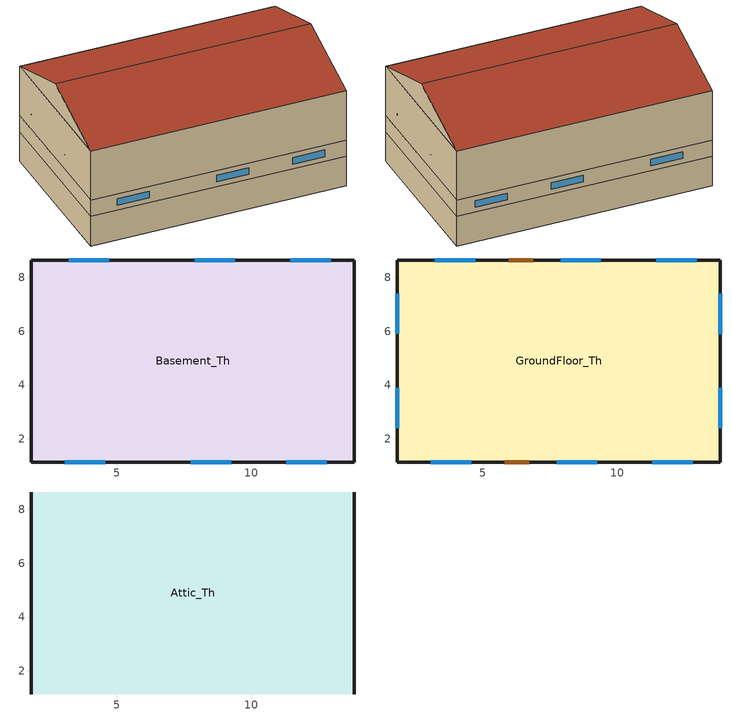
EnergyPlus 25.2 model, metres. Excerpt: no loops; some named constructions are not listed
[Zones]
Basement_Th
 floor foundation (SFD_BasementFloor): 13.83,8.64 13.83,1.14 1.83,1.14 1.83,8.64 z-1.5
 wall outside (Surface 13 c tbd): 1.83,8.64 1.83,1.14 z0:0.8
 wall outside (Surface 14 c tbd): 13.83,8.64 1.83,8.64 z0:0.8
 wall outside (Surface 15 c tbd): 13.83,1.14 13.83,8.64 z0:0.8
 wall outside (Surface 17 c tbd): 1.83,1.14 13.83,1.14 z0:0.8
 wall foundation (SFD_new-construction_BasementWall 1): 1.83,1.14 13.83,1.14 13.83,8.64 1.83,8.64 1.83,1.14 z-1.5:0
 window (SFD_Window_new-construction): 9.4,8.64 7.9,8.64 / 7.75,1.14 9.25,1.14 z0.23:0.56; 12.95,8.64 11.45,8.64 / 4.72,8.64 3.22,8.64 / 3.08,1.14 4.58,1.14 z0.23:0.57; 11.3,1.14 12.8,1.14 z0.24:0.57
GroundFloor_Th
 floor ground (SFD_IntFloor): 13.83,8.64 13.83,1.14 1.83,1.14 1.83,8.64 z0.8
 wall ground (Surface 10 c tbd): 1.83,1.14 13.83,1.14 z0.8:3.3
 wall ground (Surface 11 c tbd): 13.83,1.14 13.83,8.64 z0.8:3.3
 wall ground (Surface 12 c tbd): 1.83,8.64 1.83,1.14 z0.8:3.3
 wall ground (Surface 8 c tbd): 13.83,8.64 1.83,8.64 z0.8:3.3
 window inside (SFD_Window_new-construction): 3.08,1.14 4.58,1.14 / 7.75,1.14 9.25,1.14 / 11.3,1.14 12.8,1.14 / 13.83,2.39 13.83,3.89 / 13.83,5.89 13.83,7.39 / 1.83,7.4 1.83,5.9 / 1.83,3.9 1.83,2.4 / 4.73,8.64 3.23,8.64 / 9.4,8.64 7.9,8.64 / 12.95,8.64 11.45,8.64 z1.55:2.55
 door inside (SFD_Door_new-construction): 5.83,1.14 6.73,1.14 / 6.87,8.64 5.97,8.64 z0.8:2.8
 ceiling ground (Surface 9 c tbd): 13.83,1.14 13.83,8.64 1.83,8.64 1.83,1.14 z3.3
Attic_Th
 floor to GroundFloor_Th (Surface 9 c tbd Reversed): 13.83,8.64 13.83,1.14 1.83,1.14 1.83,8.64 z3.3
 wall outside (SFD_new-construction_ExtWall): 1.83,4.89,4.55 1.83,8.64,3.3 1.83,1.14,3.3; 13.83,4.89,4.55 13.83,1.14,3.3 13.83,8.64,3.3
 roof outside (SFD_Roof): 1.83,4.89,4.55 1.83,1.14,3.3 13.83,1.14,3.3 13.83,4.89,4.55; 1.83,4.89,4.55 13.83,4.89,4.55 13.83,8.64,3.3 1.83,8.64,3.3
[Material] Roughness=Smooth; Thermal Absorptance=0.9
Name | Thickness {m} | Conductivity {W/m-K} | Density {kg/m3} | Specific Heat {J/kg-K} | Solar Absorptance | Visible Absorptance
Gypsum Board 5 | 0.0127 | 0.16 | 800 | 1090 | 0.3 | 0.5
Plywood | 0.0159 | 0.12 | 544 | 1210 | 0.5 | 0.5
Wood Flooring | 0.019 | 0.17 | 700 | 1630 | 0.5 | 0.2
Wood frame roof 2x10 uninsulated | 0.235 | 1.1557 | 80.994 | 1621.88 | 0.7 | 0.7
[Construction]
SFD_IntCeiling: Gypsum Board 5, Wood frame roof 2x10 uninsulated, Plywood, Wood Flooring
[Schedule:Compact]
Exterior Lighting Schedule: Through: 01/01, For: AllDays, Until: 01:00, 0, Until: 07:00, 0.75, Until: 17:00, 0, Until: 24:00, 0.75, Through: 01/02, For: AllDays, Until: 07:00, 0.75, Until: 17:00, 0, Until: 24:00, 0.75, Through: 01/03, For: AllDays, Until: 07:00, 0.75, Until: 17:00, 0, Until: 24:00, 0.75, Through: 01/04, For: AllDays, Until: 07:00, 0.75, Until: 17:00, 0, Until: 24:00, 0.75, Through: 01/05, For: AllDays, Until: 07:00, 0.75, Until: 17:00, 0, Until: 24:00, 0.75, Through: 01/06, For: AllDays, Until: 07:00, 0.75, Until: 17:00, 0, Until: 24:00, 0.75, Through: 01/07, For: AllDays, Until: 07:00, 0.75, Until: 17:00, 0, Until: 24:00, 0.75, Through: 01/08, For: AllDays, Until: 07:00, 0.75, Until: 17:00, 0, Until: 24:00, 0.75, Through: 01/09, For: AllDays, Until: 07:00, 0.75, Until: 17:00, 0, Until: 24:00, 0.75, Through: 01/10, For: AllDays, Until: 07:00, 0.75, Until: 17:00, 0, Until: 24:00, 0.75, Through: 01/11, For: AllDays, Until: 07:00, 0.75, Until: 17:00, 0, Until: 24:00, 0.75, Through: 01/12, For: AllDays, Until: 07:00, 0.75, Until: 17:00, 0, Until: 24:00, 0.75, Through: 01/13, For: AllDays, Until: 07:00, 0.75, Until: 17:00, 0, Until: 24:00, 0.75, Through: 01/14, For: AllDays, Until: 07:00, 0.75, Until: 17:00, 0, Until: 24:00, 0.75, Through: 01/15, For: AllDays, Until: 07:00, 0.75, Until: 17:00, 0, Until: 24:00, 0.75, Through: 01/16, For: AllDays, Until: 07:00, 0.75, Until: 17:00, 0, Until: 24:00, 0.75, Through: 01/17, For: AllDays, Until: 07:00, 0.75, Until: 17:00, 0, Until: 24:00, 0.75, Through: 01/18, For: AllDays, Until: 07:00, 0.75, Until: 17:00, 0, Until: 24:00, 0.75, Through: 01/19, For: AllDays, Until: 07:00, 0.75, Until: 17:00, 0, Until: 24:00, 0.75, Through: 01/20, For: AllDays, Until: 07:00, 0.75, Until: 17:00, 0, Until: 24:00, 0.75, Through: 01/21, For: AllDays, Until: 07:00, 0.75, Until: 17:00, 0, Until: 24:00, 0.75, Through: 01/22, For: AllDays, Until: 07:00, 0.75, Until: 17:00, 0, Until: 24:00, 0.75, Through: 01/23, For: AllDays, Until: 07:00, 0.75, Until: 17:00, 0, Until: 24:00, 0.75, Through: 01/24, For: AllDays, Until: 07:00, 0.75, Until: 17:00, 0, Until: 24:00, 0.75, Through: 01/25, For: AllDays, Until: 07:00, 0.75, Until: 17:00, 0, Until: 24:00, 0.75, Through: 01/26, For: AllDays, Until: 07:00, 0.75, Until: 17:00, 0, Until: 24:00, 0.75, Through: 01/27, For: AllDays, Until: 07:00, 0.75, Until: 17:00, 0, Until: 24:00, 0.75, Through: 01/28, For: AllDays, Until: 07:00, 0.75, Until: 17:00, 0, Until: 24:00, 0.75, Through: 01/29, For: AllDays, Until: 07:00, 0.75, Until: 17:00, 0, Until: 24:00, 0.75, Through: 01/30, For: AllDays, Until: 07:00, 0.75, Until: 17:00, 0, Until: 24:00, 0.75, Through: 01/31, For: AllDays, Until: 07:00, 0.75, Until: 17:00, 0, Until: 24:00, 0.75, Through: 02/01, For: AllDays, Until: 07:00, 0.75, Until: 17:00, 0, Until: 24:00, 0.75, Through: 02/02, For: AllDays, Until: 07:00, 0.75, Until: 17:00, 0, Until: 24:00, 0.75, Through: 02/03, For: AllDays, Until: 07:00, 0.75, Until: 17:00, 0, Until: 24:00, 0.75, Through: 02/04, For: AllDays, Until: 07:00, 0.75, Until: 17:00, 0, Until: 24:00, 0.75, Through: 02/05, For: AllDays, Until: 07:00, 0.75, Until: 17:00, 0, Until: 24:00, 0.75, Through: 02/06, For: AllDays, Until: 07:00, 0.75, Until: 17:00, 0, Until: 24:00, 0.75, Through: 02/07, For: AllDays, Until: 07:00, 0.75, Until: 17:00, 0, Until: 24:00, 0.75, Through: 02/08, For: AllDays, Until: 07:00, 0.75, Until: 17:00, 0, Until: 24:00, 0.75, Through: 02/09, For: AllDays, Until: 07:00, 0.75, Until: 17:00, 0, Until: 24:00, 0.75, Through: 02/10, For: AllDays, Until: 07:00, 0.75, Until: 17:00, 0, Until: 24:00, 0.75, Through: 02/11, For: AllDays, Until: 07:00, 0.75, Until: 17:00, 0, Until: 24:00, 0.75, Through: 02/12, For: AllDays, Until: 07:00, 0.75, Until: 17:00, 0, Until: 24:00, 0.75, Through: 02/13, For: AllDays, Until: 07:00, 0.75, Until: 17:00, 0, Until: 24:00, 0.75, Through: 02/14, For: AllDays, Until: 07:00, 0.75, Until: 17:00, 0, Until: 24:00, 0.75, Through: 02/15, For: AllDays, Until: 07:00, 0.75, Until: 17:00, 0, Until: 24:00, 0.75, Through: 02/16, For: AllDays, Until: 07:00, 0.75, Until: 17:00, 0, Until: 24:00, 0.75, Through: 02/17, For: AllDays, Until: 07:00, 0.75, Until: 17:00, 0, Until: 24:00, 0.75, Through: 02/18, For: AllDays, Until: 07:00, 0.75, Until: 17:00, 0, Until: 24:00, 0.75, Through: 02/19, For: AllDays, Until: 07:00, 0.75, Until: 17:00, 0, Until: 24:00, 0.75, Through: 02/20, For: AllDays, Until: 07:00, 0.75, Until: 17:00, 0, Until: 24:00, 0.75, Through: 02/21, For: AllDays, Until: 07:00, 0.75, Until: 17:00, 0, Until: 24:00, 0.75, Through: 02/22, For: AllDays, Until: 07:00, 0.75, Until: 17:00, 0, Until: 24:00, 0.75, Through: 02/23, For: AllDays, Until: 07:00, 0.75, Until: 17:00, 0, Until: 24:00, 0.75, Through: 02/24, For: AllDays, Until: 07:00, 0.75, Until: 17:00, 0, Until: 24:00, 0.75, Through: 02/25, For: AllDays, Until: 07:00, 0.75, Until: 17:00, 0, Until: 24:00, 0.75, Through: 02/26, For: AllDays, Until: 07:00, 0.75, Until: 17:00, 0, Until: 24:00, 0.75, Through: 02/27, For: AllDays, Until: 07:00, 0.75, Until: 17:00, 0, Until: 24:00, 0.75, Through: 02/28, For: AllDays, Until: 07:00, 0.75, Until: 17:00, 0, Until: 24:00, 0.75, Through: 03/01, For: AllDays, Until: 06:00, 0.75, Until: 18:00, 0, Until: 24:00, 0.75, Through: 03/02, For: AllDays, Until: 06:00, 0.75, Until: 18:00, 0, Until: 24:00, 0.75, Through: 03/03, For: AllDays, Until: 06:00, 0.75, Until: 18:00, 0, Until: 24:00, 0.75, Through: 03/04, For: AllDays, Until: 06:00, 0.75, Until: 18:00, 0, Until: 24:00, 0.75, Through: 03/05, For: AllDays, Until: 06:00, 0.75, Until: 18:00, 0, Until: 24:00, 0.75, Through: 03/06, For: AllDays, Until: 06:00, 0.75, Until: 18:00, 0, Until: 24:00, 0.75, Through: 03/07, For: AllDays, Until: 06:00, 0.75, Until: 18:00, 0, Until: 24:00, 0.75, Through: 03/08, For: AllDays, Until: 06:00, 0.75, Until: 18:00, 0, Until: 24:00, 0.75, Through: 03/09, For: AllDays, Until: 06:00, 0.75, Until: 18:00, 0, Until: 24:00, 0.75, Through: 03/10, For: AllDays, Until: 06:00, 0.75, Until: 18:00, 0, Until: 24:00, 0.75, Through: 03/11, For: AllDays, Until: 06:00, 0.75, Until: 18:00, 0, Until: 24:00, 0.75, Through: 03/12, For: AllDays, Until: 06:00, 0.75, Until: 18:00, 0, Until: 24:00, 0.75, Through: 03/13, For: AllDays, Until: 06:00, 0.75, Until: 18:00, 0, Until: 24:00, 0.75, Through: 03/14, For: AllDays, Until: 06:00, 0.75, Until: 18:00, 0, Until: 24:00, 0.75, Through: 03/15, For: AllDays, Until: 06:00, 0.75, Until: 18:00, 0, Until: 24:00, 0.75, Through: 03/16, For: AllDays, Until: 06:00, 0.75, Until: 18:00, 0, Until: 24:00, 0.75, Through: 03/17, For: AllDays, Until: 06:00, 0.75, Until: 18:00, 0, Until: 24:00, 0.75, Through: 03/18, For: AllDays, Until: 06:00, 0.75, Until: 18:00, 0, Until: 24:00, 0.75, Through: 03/19, For: AllDays, Until: 06:00, 0.75, Until: 18:00, 0, Until: 24:00, 0.75, Through: 03/20, For: AllDays, Until: 06:00, 0.75, Until: 18:00, 0, Until: 24:00, 0.75, Through: 03/21, For: AllDays, Until: 06:00, 0.75, Until: 18:00, 0, Until: 24:00, 0.75, Through: 03/22, For: AllDays, Until: 06:00, 0.75, Until: 18:00, 0, Until: 24:00, 0.75, Through: 03/23, For: AllDays, Until: 06:00, 0.75, Until: 18:00, 0, Until: 24:00, 0.75, Through: 03/24, For: AllDays, Until: 06:00, 0.75, Until: 18:00, 0, Until: 24:00, 0.75, Through: 03/25, For: AllDays, Until: 06:00, 0.75, Until: 18:00, 0, Until: 24:00, 0.75, Through: 03/26, For: AllDays, Until: 06:00, 0.75, Until: 18:00, 0, Until: 24:00, 0.75, Through: 03/27, For: AllDays, Until: 06:00, 0.75, Until: 18:00, 0, Until: 24:00, 0.75, Through: 03/28, For: AllDays, Until: 06:00, 0.75, Until: 18:00, 0, Until: 24:00, 0.75, Through: 03/29, For: AllDays, Until: 06:00, 0.75, Until: 18:00, 0, Until: 24:00, 0.75, Through: 03/30, For: AllDays, Until: 06:00, 0.75, Until: 18:00, 0, Until: 24:00, 0.75, Through: 03/31, For: AllDays, Until: 06:00, 0.75, Until: 18:00, 0, Until: 24:00, 0.75, Through: 04/01, For: AllDays, Until: 06:00, 0.75, Until: 18:00, 0, Until: 24:00, 0.75, Through: 04/02, For: AllDays, Until: 06:00, 0.75, Until: 18:00, 0, Until: 24:00, 0.75, Through: 04/03, For: AllDays, Until: 06:00, 0.75, Until: 18:00, 0, Until: 24:00, 0.75, Through: 04/04, For: AllDays, Until: 06:00, 0.75, Until: 18:00, 0, Until: 24:00, 0.75, Through: 04/05, For: AllDays, Until: 06:00, 0.75, Until: 18:00, 0, Until: 24:00, 0.75, Through: 04/06, For: AllDays, Until: 06:00, 0.75, Until: 18:00, 0, Until: 24:00, 0.75, Through: 04/07, For: AllDays, Until: 06:00, 0.75, Until: 18:00, 0, Until: 24:00, 0.75, Through: 04/08, For: AllDays, Until: 06:00, 0.75, Until: 18:00, 0, Until: 24:00, 0.75, Through: 04/09, For: AllDays, Until: 06:00, 0.75, Until: 18:00, 0, Until: 24:00, 0.75, Through: 04/10, For: AllDays, Until: 06:00, 0.75, Until: 18:00, 0, Until: 24:00, 0.75, Through: 04/11, For: AllDays, Until: 06:00, 0.75, Until: 18:00, 0, Until: 24:00, 0.75, Through: 04/12, For: AllDays, Until: 06:00, 0.75, Until: 18:00, 0, Until: 24:00, 0.75, Through: 04/13, For: AllDays, Until: 06:00, 0.75, Until: 18:00, 0, Until: 24:00, 0.75, Through: 04/14, For: AllDays, Until: 06:00, 0.75, Until: 18:00, 0, Until: 24:00, 0.75, Through: 04/15, For: AllDays, Until: 06:00, 0.75, Until: 18:00, 0, Until: 24:00, 0.75, Through: 04/16, For: AllDays, Until: 06:00, 0.75, Until: 18:00, 0, Until: 24:00, 0.75, Through: 04/17, For: AllDays, Until: 06:00, 0.75, Until: 18:00, 0, Until: 24:00, 0.75, Through: 04/18, For: AllDays, Until: 06:00, 0.75, Until: 18:00, 0, Until: 24:00, 0.75, Through: 04/19, For: AllDays, Until: 06:00, 0.75, Until: 18:00, 0, Until: 24:00, 0.75, Through: 04/20, For: AllDays, Until: 06:00, 0.75, Until: 18:00, 0, Until: 24:00, 0.75, Through: 04/21, For: AllDays, Until: 06:00, 0.75, Until: 18:00, 0, Until: 24:00, 0.75, Through: 04/22, For: AllDays, Until: 06:00, 0.75, Until: 18:00, 0, Until: 24:00, 0.75, Through: 04/23, For: AllDays, Until: 06:00, 0.75, Until: 18:00, 0, Until: 24:00, 0.75, Through: 04/24, For: AllDays, Until: 06:00, 0.75, Until: 18:00, 0, Until: 24:00, 0.75, Through: 04/25, For: AllDays, Until: 06:00, 0.75, Until: 18:00, 0, Until: 24:00, 0.75, Through: 04/26, For: AllDays, Until: 06:00, 0.75, Until: 18:00, 0, Until: 24:00, 0.75, Through: 04/27, For: AllDays, Until: 06:00, 0.75, Until: 18:00, 0, Until: 24:00, 0.75, Through: 04/28, For: AllDays, Until: 06:00, 0.75, Until: 18:00, 0, Until: 24:00, 0.75, Through: 04/29, For: AllDays, Until: 06:00, 0.75, Until: 18:00, 0, Until: 24:00, 0.75, Through: 04/30, For: AllDays, Until: 06:00, 0.75, Until: 18:00, 0, Until: 24:00, 0.75, Through: 05/01, For: AllDays, Until: 05:00, 0.75, Until: 20:00, 0, Until: 24:00, 0.75, Through: 05/02, For: AllDays, Until: 05:00, 0.75, Until: 20:00, 0, Until: 24:00, 0.75, Through: 05/03, For: AllDays, Until: 05:00, 0.75, Until: 20:00, 0, Until: 24:00, 0.75, Through: 05/04, For: AllDays, Until: 05:00, 0.75, Until: 20:00, 0, Until: 24:00, 0.75, Through: 05/05, For: AllDays, Until: 05:00, 0.75, Until: 20:00, 0, Until: 24:00, 0.75, Through: 05/06, For: AllDays, Until: 05:00, 0.75, Until: 20:00, 0, Until: 24:00, 0.75, Through: 05/07, For: AllDays, Until: 05:00, 0.75, Until: 20:00, 0, Until: 24:00, 0.75, Through: 05/08, For: AllDays, Until: 05:00, 0.75, Until: 20:00, 0, Until: 24:00, 0.75, Through: 05/09, For: AllDays, Until: 05:00, 0.75, Until: 20:00, 0, Until: 24:00, 0.75, Through: 05/10, For: AllDays, Until: 05:00, 0.75, Until: 20:00, 0, Until: 24:00, 0.75, Through: 05/11, For: AllDays, Until: 05:00, 0.75, Until: 20:00, 0, Until: 24:00, 0.75, Through: 05/12, For: AllDays, Until: 05:00, 0.75, Until: 20:00, 0, Until: 24:00, 0.75, Through: 05/13, For: AllDays, Until: 05:00, 0.75, Until: 20:00, 0, Until: 24:00, 0.75, Through: 05/14, For: AllDays, Until: 05:00, 0.75, Until: 20:00, 0, Until: 24:00, 0.75, Through: 05/15, For: AllDays, Until: 05:00, 0.75, Until: 20:00, 0, Until: 24:00, 0.75, Through: 05/16, For: AllDays, Until: 05:00, 0.75, Until: 20:00, 0, Until: 24:00, 0.75, Through: 05/17, For: AllDays, Until: 05:00, 0.75, Until: 20:00, 0, Until: 24:00, 0.75, Through: 05/18, For: AllDays, Until: 05:00, 0.75, Until: 20:00, 0, Until: 24:00, 0.75, Through: 05/19, For: AllDays, Until: 05:00, 0.75, Until: 20:00, 0, Until: 24:00, 0.75, Through: 05/20, For: AllDays, Until: 05:00, 0.75, Until: 20:00, 0, Until: 24:00, 0.75, Through: 05/21, For: AllDays, Until: 05:00, 0.75, Until: 20:00, 0, Until: 24:00, 0.75, Through: 05/22, For: AllDays, Until: 05:00, 0.75, Until: 20:00, 0, Until: 24:00, 0.75, Through: 05/23, For: AllDays, Until: 05:00, 0.75, Until: 20:00, 0, Until: 24:00, 0.75, Through: 05/24, For: AllDays, Until: 05:00, 0.75, Until: 20:00, 0, Until: 24:00, 0.75, Through: 05/25, For: AllDays, Until: 05:00, 0.75, Until: 20:00, 0, Until: 24:00, 0.75, Through: 05/26, For: AllDays, Until: 05:00, 0.75, Until: 20:00, 0, Until: 24:00, 0.75, Through: 05/27, For: AllDays, Until: 05:00, 0.75, Until: 20:00, 0, Until: 24:00, 0.75, Through: 05/28, For: AllDays, Until: 05:00, 0.75, Until: 20:00, 0, Until: 24:00, 0.75, Through: 05/29, For: AllDays, Until: 05:00, 0.75, Until: 20:00, 0, Until: 24:00, 0.75, Through: 05/30, For: AllDays, Until: 05:00, 0.75, Until: 20:00, 0, Until: 24:00, 0.75, Through: 05/31, For: AllDays, Until: 05:00, 0.75, Until: 20:00, 0, Until: 24:00, 0.75, Through: 06/01, For: AllDays, Until: 05:00, 0.75, Until: 20:00, 0, Until: 24:00, 0.75, Through: 06/02, For: AllDays, Until: 05:00, 0.75, Until: 20:00, 0, Until: 24:00, 0.75, Through: 06/03, For: AllDays, Until: 05:00, 0.75, Until: 20:00, 0, Until: 24:00, 0.75, Through: 06/04, For: AllDays, Until: 05:00, 0.75, Until: 20:00, 0, Until: 24:00, 0.75, Through: 06/05, For: AllDays, Until: 05:00, 0.75, Until: 20:00, 0, Until: 24:00, 0.75, Through: 06/06, For: AllDays, Until: 05:00, 0.75, Until: 20:00, 0, Until: 24:00, 0.75, Through: 06/07, For: AllDays, Until: 05:00, 0.75, Until: 20:00, 0, Until: 24:00, 0.75, Through: 06/08, For: AllDays, Until: 05:00, 0.75, Until: 20:00, 0, Until: 24:00, 0.75, Through: 06/09, For: AllDays, Until: 05:00, 0.75, Until: 20:00, 0, Until: 24:00, 0.75, Through: 06/10, For: AllDays, Until: 05:00, 0.75, Until: 20:00, 0, Until: 24:00, 0.75, Through: 06/11, For: AllDays, Until: 05:00, 0.75, Until: 20:00, 0, Until: 24:00, 0.75, Through: 06/12, For: AllDays, Until: 05:00, 0.75, Until: 20:00, 0, Until: 24:00, 0.75, Through: 06/13, For: AllDays, Until: 05:00, 0.75, Until: 20:00, 0, Until: 24:00, 0.75, Through: 06/14, For: AllDays, Until: 05:00, 0.75, Until: 20:00, 0, Until: 24:00, 0.75, Through: 06/15, For: AllDays, Until: 05:00, 0.75, Until: 20:00, 0, Until: 24:00, 0.75, Through: 06/16, For: AllDays, Until: 05:00, 0.75, Until: 20:00, 0, Until: 24:00, 0.75, Through: 06/17, For: AllDays, Until: 05:00, 0.75, Until: 20:00, 0, Until: 24:00, 0.75, Through: 06/18, For: AllDays, Until: 05:00, 0.75, Until: 20:00, 0, Until: 24:00, 0.75, Through: 06/19, For: AllDays, Until: 05:00, 0.75, Until: 20:00, 0, Until: 24:00, 0.75, Through: 06/20, For: AllDays, Until: 05:00, 0.75, Until: 20:00, 0, Until: 24:00, 0.75, Through: 06/21, For: AllDays, Until: 05:00, 0.75, Until: 20:00, 0, Until: 24:00, 0.75, Through: 06/22, For: AllDays, Until: 05:00, 0.75, Until: 20:00, 0, Until: 24:00, 0.75, Through: 06/23, For: AllDays, Until: 05:00, 0.75, Until: 20:00, 0, Until: 24:00, 0.75, Through: 06/24, For: AllDays, Until: 05:00, 0.75, Until: 20:00, 0, Until: 24:00, 0.75, Through: 06/25, For: AllDays, Until: 05:00, 0.75, Until: 20:00, 0, Until: 24:00, 0.75, Through: 06/26, For: AllDays, Until: 05:00, 0.75, Until: 20:00, 0, Until: 24:00, 0.75, Through: 06/27, For: AllDays, Until: 05:00, 0.75, Until: 20:00, 0, Until: 24:00, 0.75, Through: 06/28, For: AllDays, Until: 05:00, 0.75, Until: 20:00, 0, Until: 24:00, 0.75, Through: 06/29, For: AllDays, Until: 05:00, 0.75, Until: 20:00, 0, Until: 24:00, 0.75, Through: 06/30, For: AllDays, Until: 05:00, 0.75, Until: 20:00, 0, Until: 24:00, 0.75, Through: 07/01, For: AllDays, Until: 05:00, 0.75, Until: 20:00, 0, Until: 24:00, 0.75, Through: 07/02, For: AllDays, Until: 05:00, 0.75, Until: 20:00, 0, Until: 24:00, 0.75, Through: 07/03, For: AllDays, Until: 05:00, 0.75, Until: 20:00, 0, Until: 24:00, 0.75, Through: 07/04, For: AllDays, Until: 05:00, 0.75, Until: 20:00, 0, Until: 24:00, 0.75, Through: 07/05, For: AllDays, Until: 05:00, 0.75, Until: 20:00, 0, Until: 24:00, 0.75, Through: 07/06, For: AllDays, Until: 05:00, 0.75, Until: 20:00, 0, Until: 24:00, 0.75, Through: 07/07, For: AllDays, Until: 05:00, 0.75, Until: 20:00, 0, Until: 24:00, 0.75, Through: 07/08, For: AllDays, Until: 05:00, 0.75, Until: 20:00, 0, Until: 24:00, 0.75, Through: 07/09, For: AllDays, Until: 05:00, 0.75, Until: 20:00, 0, Until: 24:00, 0.75, Through: 07/10, For: AllDays, Until: 05:00, 0.75, Until: 20:00, 0, Until: 24:00, 0.75, Through: 07/11, For: AllDays, Until: 05:00, 0.75, Until: 20:00, 0, Until: 24:00, 0.75, Through: 07/12, For: AllDays, Until: 05:00, 0.75, Until: 20:00, 0, Until: 24:00, 0.75, Through: 07/13, For: AllDays, Until: 05:00, 0.75, Until: 20:00, 0, Until: 24:00, 0.75, Through: 07/14, For: AllDays, Until: 05:00, 0.75, Until: 20:00, 0, Until: 24:00, 0.75, Through: 07/15, For: AllDays, Until: 05:00, 0.75, Until: 20:00, 0, Until: 24:00, 0.75, Through: 07/16, For: AllDays, Until: 05:00, 0.75, Until: 20:00, 0, Until: 24:00, 0.75, Through: 07/17, For: AllDays, Until: 05:00, 0.75, Until: 20:00, 0, Until: 24:00, 0.75, Through: 07/18, For: AllDays, Until: 05:00, 0.75, Until: 20:00, 0, Until: 24:00, 0.75, Through: 07/19, For: AllDays, Until: 05:00, 0.75, Until: 20:00, 0, Until: 24:00, 0.75, Through: 07/20, For: AllDays, Until: 05:00, 0.75, Until: 20:00, 0, Until: 24:00, 0.75, Through: 07/21, For: AllDays, Until: 05:00, 0.75, Until: 20:00, 0, Until: 24:00, 0.75, Through: 07/22, For: AllDays, Until: 05:00, 0.75, Until: 20:00, 0, Until: 24:00, 0.75, Through: 07/23, For: AllDays, Until: 05:00, 0.75, Until: 20:00, 0, Until: 24:00, 0.75, Through: 07/24, For: AllDays, Until: 05:00, 0.75, Until: 20:00, 0, Until: 24:00, 0.75, Through: 07/25, For: AllDays, Until: 05:00, 0.75, Until: 20:00, 0, Until: 24:00, 0.75, Through: 07/26, For: AllDays, Until: 05:00, 0.75, Until: 20:00, 0, Until: 24:00, 0.75, Through: 07/27, For: AllDays, Until: 05:00, 0.75, Until: 20:00, 0, Until: 24:00, 0.75, Through: 07/28, For: AllDays, Until: 05:00, 0.75, Until: 20:00, 0, Until: 24:00, 0.75, Through: 07/29, For: AllDays, Until: 05:00, 0.75, Until: 20:00, 0, Until: 24:00, 0.75, Through: 07/30, For: AllDays, Until: 05:00, 0.75, Until: 20:00, 0, Until: 24:00, 0.75, Through: 07/31, For: AllDays, Until: 05:00, 0.75, Until: 20:00, 0, Until: 24:00, 0.75, Through: 08/01, For: AllDays, Until: 05:00, 0.75, Until: 20:00, 0, Until: 24:00, 0.75, Through: 08/02, For: AllDays, Until: 05:00, 0.75, Until: 20:00, 0, Until: 24:00, 0.75, Through: 08/03, For: AllDays, Until: 05:00, 0.75, Until: 20:00, 0, Until: 24:00, 0.75, Through: 08/04, For: AllDays, Until: 05:00, 0.75, Until: 20:00, 0, Until: 24:00, 0.75, Through: 08/05, For: AllDays, Until: 05:00, 0.75, Until: 20:00, 0, Until: 24:00, 0.75, Through: 08/06, For: AllDays, Until: 05:00, 0.75, Until: 20:00, 0, Until: 24:00, 0.75, Through: 08/07, For: AllDays, Until: 05:00, 0.75, Until: 20:00, 0, Until: 24:00, 0.75, Through: 08/08, For: AllDays, Until: 05:00, 0.75, Until: 20:00, 0, Until: 24:00, 0.75, Through: 08/09, For: AllDays, Until: 05:00, 0.75, Until: 20:00, 0, Until: 24:00, 0.75, Through: 08/10, For: AllDays, Until: 05:00, 0.75, Until: 20:00, 0, Until: 24:00, 0.75, Through: 08/11, For: AllDays, Until: 05:00, 0.75, Until: 20:00, 0, Until: 24:00, 0.75, Through: 08/12, For: AllDays, Until: 05:00, 0.75, Until: 20:00, 0, Until: 24:00, 0.75, Through: 08/13, For: AllDays, Until: 05:00, 0.75, Until: 20:00, 0, Until: 24:00, 0.75, Through: 08/14, For: AllDays, Until: 05:00, 0.75, Until: 20:00, 0, Until: 24:00, 0.75, Through: 08/15, For: AllDays, Until: 05:00, 0.75, Until: 20:00, 0, Until: 24:00, 0.75, Through: 08/16, For: AllDays, Until: 05:00, 0.75, Until: 20:00, 0, Until: 24:00, 0.75, Through: 08/17, For: AllDays, Until: 05:00, 0.75, Until: 20:00, 0, Until: 24:00, 0.75, Through: 08/18, For: AllDays, Until: 05:00, 0.75, Until: 20:00, 0, Until: 24:00, 0.75, Through: 08/19, For: AllDays, Until: 05:00, 0.75, Until: 20:00, 0, Until: 24:00, 0.75, Through: 08/20, For: AllDays, Until: 05:00, 0.75, Until: 20:00, 0, Until: 24:00, 0.75, Through: 08/21, For: AllDays, Until: 05:00, 0.75, Until: 20:00, 0, Until: 24:00, 0.75, Through: 08/22, For: AllDays, Until: 05:00, 0.75, Until: 20:00, 0, Until: 24:00, 0.75, Through: 08/23, For: AllDays, Until: 05:00, 0.75, Until: 20:00, 0, Until: 24:00, 0.75, Through: 08/24, For: AllDays, Until: 05:00, 0.75, Until: 20:00, 0, Until: 24:00, 0.75, Through: 08/25, For: AllDays, Until: 05:00, 0.75, Until: 20:00, 0, Until: 24:00, 0.75, Through: 08/26, For: AllDays, Until: 05:00, 0.75, Until: 20:00, 0, Until: 24:00, 0.75, Through: 08/27, For: AllDays, Until: 05:00, 0.75, Until: 20:00, 0, Until: 24:00, 0.75, Through: 08/28, For: AllDays, Until: 05:00, 0.75, Until: 20:00, 0, Until: 24:00, 0.75, Through: 08/29, For: AllDays, Until: 05:00, 0.75, Until: 20:00, 0, Until: 24:00, 0.75, Through: 08/30, For: AllDays, Until: 05:00, 0.75, Until: 20:00, 0, Until: 24:00, 0.75, Through: 08/31, For: AllDays, Until: 05:00, 0.75, Until: 20:00, 0, Until: 24:00, 0.75, Through: 09/01, For: AllDays, Until: 06:00, 0.75, Until: 18:00, 0, Until: 24:00, 0.75, Through: 09/02, For: AllDays, Until: 06:00, 0.75, Until: 18:00, 0, Until: 24:00, 0.75, Through: 09/03, For: AllDays, Until: 06:00, 0.75, Until: 18:00, 0, Until: 24:00, 0.75, Through: 09/04, For: AllDays, Until: 06:00, 0.75, Until: 18:00, 0, Until: 24:00, 0.75, Through: 09/05, For: AllDays, Until: 06:00, 0.75, Until: 18:00, 0, Until: 24:00, 0.75, Through: 09/06, For: AllDays, Until: 06:00, 0.75, Until: 18:00, 0, Until: 24:00, 0.75, Through: 09/07, For: AllDays, Until: 06:00, 0.75, Until: 18:00, 0, Until: 24:00, 0.75, Through: 09/08, For: AllDays, Until: 06:00, 0.75, Until: 18:00, 0, Until: 24:00, 0.75, Through: 09/09, For: AllDays, Until: 06:00, 0.75, Until: 18:00, 0, Until: 24:00, 0.75, Through: 09/10, For: AllDays, Until: 06:00, 0.75, Until: 18:00, 0, Until: 24:00, 0.75, Through: 09/11, For: AllDays, Until: 06:00, 0.75, Until: 18:00, 0, Until: 24:00, 0.75, Through: 09/12, For: AllDays, Until: 06:00, 0.75, Until: 18:00, 0, Until: 24:00, 0.75, Through: 09/13, For: AllDays, Until: 06:00, 0.75, Until: 18:00, 0, Until: 24:00, 0.75, Through: 09/14, For: AllDays, Until: 06:00, 0.75, Until: 18:00, 0, Until: 24:00, 0.75, Through: 09/15, For: AllDays, Until: 06:00, 0.75, Until: 18:00, 0, Until: 24:00, 0.75, Through: 09/16, For: AllDays, Until: 06:00, 0.75, Until: 18:00, 0, Until: 24:00, 0.75, Through: 09/17, For: AllDays, Until: 06:00, 0.75, Until: 18:00, 0, Until: 24:00, 0.75, Through: 09/18, For: AllDays, Until: 06:00, 0.75, Until: 18:00, 0, Until: 24:00, 0.75, Through: 09/19, For: AllDays, Until: 06:00, 0.75, Until: 18:00, 0, Until: 24:00, 0.75, Through: 09/20, For: AllDays, Until: 06:00, 0.75, Until: 18:00, 0, Until: 24:00, 0.75, Through: 09/21, For: AllDays, Until: 06:00, 0.75, Until: 18:00, 0, Until: 24:00, 0.75, Through: 09/22, For: AllDays, Until: 06:00, 0.75, Until: 18:00, 0, Until: 24:00, 0.75, Through: 09/23, For: AllDays, Until: 06:00, 0.75, Until: 18:00, 0, Until: 24:00, 0.75, Through: 09/24, For: AllDays, Until: 06:00, 0.75, Until: 18:00, 0, Until: 24:00, 0.75, Through: 09/25, For: AllDays, Until: 06:00, 0.75, Until: 18:00, 0, Until: 24:00, 0.75, Through: 09/26, For: AllDays, Until: 06:00, 0.75, Until: 18:00, 0, Until: 24:00, 0.75, Through: 09/27, For: AllDays, Until: 06:00, 0.75, Until: 18:00, 0, Until: 24:00, 0.75, Through: 09/28, For: AllDays, Until: 06:00, 0.75, Until: 18:00, 0, Until: 24:00, 0.75, Through: 09/29, For: AllDays, Until: 06:00, 0.75, Until: 18:00, 0, Until: 24:00, 0.75, Through: 09/30, For: AllDays, Until: 06:00, 0.75, Until: 18:00, 0, Until: 24:00, 0.75, Through: 10/01, For: AllDays, Until: 06:00, 0.75, Until: 18:00, 0, Until: 24:00, 0.75, Through: 10/02, For: AllDays, Until: 06:00, 0.75, Until: 18:00, 0, Until: 24:00, 0.75, Through: 10/03, For: AllDays, Until: 06:00, 0.75, Until: 18:00, 0, Until: 24:00, 0.75, Through: 10/04, For: AllDays, Until: 06:00, 0.75, Until: 18:00, 0, Until: 24:00, 0.75, Through: 10/05, For: AllDays, Until: 06:00, 0.75, Until: 18:00, 0, Until: 24:00, 0.75, Through: 10/06, For: AllDays, Until: 06:00, 0.75, Until: 18:00, 0, Until: 24:00, 0.75, Through: 10/07, For: AllDays, Until: 06:00, 0.75, Until: 18:00, 0, Until: 24:00, 0.75, Through: 10/08, For: AllDays, Until: 06:00, 0.75, Until: 18:00, 0, Until: 24:00, 0.75, Through: 10/09, For: AllDays, Until: 06:00, 0.75, Until: 18:00, 0, Until: 24:00, 0.75, Through: 10/10, For: AllDays, Until: 06:00, 0.75, Until: 18:00, 0, Until: 24:00, 0.75, Through: 10/11, For: AllDays, Until: 06:00, 0.75, Until: 18:00, 0, Until: 24:00, 0.75, Through: 10/12, For: AllDays, Until: 06:00, 0.75, Until: 18:00, 0, Until: 24:00, 0.75, Through: 10/13, For: AllDays, Until: 06:00, 0.75, Until: 18:00, 0, Until: 24:00, 0.75, Through: 10/14, For: AllDays, Until: 06:00, 0.75, Until: 18:00, 0, Until: 24:00, 0.75, Through: 10/15, For: AllDays, Until: 06:00, 0.75, Until: 18:00, 0, Until: 24:00, 0.75, Through: 10/16, For: AllDays, Until: 06:00, 0.75, Until: 18:00, 0, Until: 24:00, 0.75, Through: 10/17, For: AllDays, Until: 06:00, 0.75, Until: 18:00, 0, Until: 24:00, 0.75, Through: 10/18, For: AllDays, Until: 06:00, 0.75, Until: 18:00, 0, Until: 24:00, 0.75, Through: 10/19, For: AllDays, Until: 06:00, 0.75, Until: 18:00, 0, Until: 24:00, 0.75, Through: 10/20, For: AllDays, Until: 06:00, 0.75, Until: 18:00, 0, Until: 24:00, 0.75, Through: 10/21, For: AllDays, Until: 06:00, 0.75, Until: 18:00, 0, Until: 24:00, 0.75, Through: 10/22, For: AllDays, Until: 06:00, 0.75, Until: 18:00, 0, Until: 24:00, 0.75, Through: 10/23, For: AllDays, Until: 06:00, 0.75, Until: 18:00, 0, Until: 24:00, 0.75, Through: 10/24, For: AllDays, Until: 06:00, 0.75, Until: 18:00, 0, Until: 24:00, 0.75, Through: 10/25, For: AllDays, Until: 06:00, 0.75, Until: 18:00, 0, Until: 24:00, 0.75, Through: 10/26, For: AllDays, Until: 06:00, 0.75, Until: 18:00, 0, Until: 24:00, 0.75, Through: 10/27, For: AllDays, Until: 06:00, 0.75, Until: 18:00, 0, Until: 24:00, 0.75, Through: 10/28, For: AllDays, Until: 06:00, 0.75, Until: 18:00, 0, Until: 24:00, 0.75, Through: 10/29, For: AllDays, Until: 06:00, 0.75, Until: 18:00, 0, Until: 24:00, 0.75, Through: 10/30, For: AllDays, Until: 06:00, 0.75, Until: 18:00, 0, Until: 24:00, 0.75, Through: 10/31, For: AllDays, Until: 06:00, 0.75, Until: 18:00, 0, Until: 24:00, 0.75, Through: 11/01, For: AllDays, Until: 07:00, 0.75, Until: 17:00, 0, Until: 24:00, 0.75, Through: 11/02, For: AllDays, Until: 07:00, 0.75, Until: 17:00, 0, Until: 24:00, 0.75, Through: 11/03, For: AllDays, Until: 07:00, 0.75, Until: 17:00, 0, Until: 24:00, 0.75, Through: 11/04, For: AllDays, Until: 07:00, 0.75, Until: 17:00, 0, Until: 24:00, 0.75, Through: 11/05, For: AllDays, Until: 07:00, 0.75, Until: 17:00, 0, Until: 18:00, 0.75, Until: 19:00, 0.703809, Until: 24:00, 0.75, Through: 11/06, For: AllDays, Until: 07:00, 0.75, Until: 17:00, 0, Until: 24:00, 0.75, Through: 11/07, For: AllDays, Until: 07:00, 0.75, Until: 17:00, 0, Until: 24:00, 0.75, Through: 11/08, For: AllDays, Until: 07:00, 0.75, Until: 17:00, 0, Until: 24:00, 0.75, Through: 11/09, For: AllDays, Until: 07:00, 0.75, Until: 17:00, 0, Until: 24:00, 0.75, Through: 11/10, For: AllDays, Until: 07:00, 0.75, Until: 17:00, 0, Until: 24:00, 0.75, Through: 11/11, For: AllDays, Until: 07:00, 0.75, Until: 17:00, 0, Until: 24:00, 0.75, Through: 11/12, For: AllDays, Until: 07:00, 0.75, Until: 17:00, 0, Until: 18:00, 0.75, Until: 19:00, 0.703809, Until: 24:00, 0.75, Through: 11/13, For: AllDays, Until: 07:00, 0.75, Until: 17:00, 0, Until: 24:00, 0.75, Through: 11/14, For: AllDays, Until: 07:00, 0.75, Until: 17:00, 0, Until: 24:00, 0.75, Through: 11/15, For: AllDays, Until: 07:00, 0.75, Until: 17:00, 0, Until: 24:00, 0.75, Through: 11/16, For: AllDays, Until: 07:00, 0.75, Until: 17:00, 0, Until: 24:00, 0.75, Through: 11/17, For: AllDays, Until: 07:00, 0.75, Until: 17:00, 0, Until: 24:00, 0.75, Through: 11/18, For: AllDays, Until: 07:00, 0.75, Until: 17:00, 0, Until: 24:00, 0.75, Through: 11/19, For: AllDays, Until: 07:00, 0.75, Until: 17:00, 0, Until: 18:00, 0.75, Until: 19:00, 0.703809, Until: 24:00, 0.75, Through: 11/20, For: AllDays, Until: 07:00, 0.75, Until: 17:00, 0, Until: 24:00, 0.75, Through: 11/21, For: AllDays, Until: 07:00, 0.75, Until: 17:00, 0, Until: 24:00, 0.75, Through: 11/22, For: AllDays, Until: 07:00, 0.75, Until: 17:00, 0, Until: 24:00, 0.75, Through: 11/23, For: AllDays, Until: 07:00, 0.75, Until: 17:00, 0, Until: 24:00, 0.75, Through: 11/24, For: AllDays, Until: 07:00, 0.75, Until: 17:00, 0, Until: 24:00, 0.75, Through: 11/25, For: AllDays, Until: 07:00, 0.75, Until: 17:00, 0, Until: 24:00, 0.75, Through: 11/26, For: AllDays, Until: 07:00, 0.75, Until: 17:00, 0, Until: 18:00, 0.75, Until: 19:00, 0.703809, Until: 24:00, 0.75, Through: 11/27, For: AllDays, Until: 07:00, 0.75, Until: 17:00, 0, Until: 24:00, 0.75, Through: 11/28, For: AllDays, Until: 07:00, 0.75, Until: 17:00, 0, Until: 24:00, 0.75, Through: 11/29, For: AllDays, Until: 07:00, 0.75, Until: 17:00, 0, Until: 24:00, 0.75, Through: 11/30, For: AllDays, Until: 07:00, 0.75, Until: 17:00, 0, Until: 24:00, 0.75, Through: 12/01, For: AllDays, Until: 07:00, 0.75, Until: 17:00, 0, Until: 24:00, 0.75, Through: 12/02, For: AllDays, Until: 07:00, 0.75, Until: 17:00, 0, Until: 24:00, 0.75, Through: 12/03, For: AllDays, Until: 07:00, 0.75, Until: 17:00, 0, Until: 24:00, 0.75, Through: 12/04, For: AllDays, Until: 07:00, 0.75, Until: 17:00, 0, Until: 24:00, 0.75, Through: 12/05, For: AllDays, Until: 07:00, 0.75, Until: 17:00, 0, Until: 24:00, 0.75, Through: 12/06, For: AllDays, Until: 07:00, 0.75, Until: 17:00, 0, Until: 24:00, 0.75, Through: 12/07, For: AllDays, Until: 07:00, 0.75, Until: 17:00, 0, Until: 24:00, 0.75, Through: 12/08, For: AllDays, Until: 07:00, 0.75, Until: 17:00, 0, Until: 24:00, 0.75, Through: 12/09, For: AllDays, Until: 07:00, 0.75, Until: 17:00, 0, Until: 24:00, 0.75, Through: 12/10, For: AllDays, Until: 07:00, 0.75, Until: 17:00, 0, Until: 24:00, 0.75, Through: 12/11, For: AllDays, Until: 07:00, 0.75, Until: 17:00, 0, Until: 24:00, 0.75, Through: 12/12, For: AllDays, Until: 07:00, 0.75, Until: 17:00, 0, Until: 24:00, 0.75, Through: 12/13, For: AllDays, Until: 07:00, 0.75, Until: 17:00, 0, Until: 24:00, 0.75, Through: 12/14, For: AllDays, Until: 07:00, 0.75, Until: 17:00, 0, Until: 24:00, 0.75, Through: 12/15, For: AllDays, Until: 07:00, 0.75, Until: 17:00, 0, Until: 24:00, 0.75, Through: 12/16, For: AllDays, Until: 07:00, 0.75, Until: 17:00, 0, Until: 24:00, 0.75, Through: 12/17, For: AllDays, Until: 07:00, 0.75, Until: 17:00, 0, Until: 24:00, 0.75, Through: 12/18, For: AllDays, Until: 07:00, 0.75, Until: 17:00, 0, Until: 24:00, 0.75, Through: 12/19, For: AllDays, Until: 07:00, 0.75, Until: 17:00, 0, Until: 24:00, 0.75, Through: 12/20, For: AllDays, Until: 07:00, 0.75, Until: 17:00, 0, Until: 24:00, 0.75, Through: 12/21, For: AllDays, Until: 07:00, 0.75, Until: 17:00, 0, Until: 24:00, 0.75, Through: 12/22, For: AllDays, Until: 07:00, 0.75, Until: 17:00, 0, Until: 24:00, 0.75, Through: 12/23, For: AllDays, Until: 07:00, 0.75, Until: 17:00, 0, Until: 24:00, 0.75, Through: 12/24, For: AllDays, Until: 07:00, 0.75, Until: 17:00, 0, Until: 24:00, 0.75, Through: 12/25, For: AllDays, Until: 07:00, 0.75, Until: 17:00, 0, Until: 24:00, 0.75, Through: 12/26, For: AllDays, Until: 07:00, 0.75, Until: 17:00, 0, Until: 24:00, 0.75, Through: 12/27, For: AllDays, Until: 07:00, 0.75, Until: 17:00, 0, Until: 24:00, 0.75, Through: 12/28, For: AllDays, Until: 07:00, 0.75, Until: 17:00, 0, Until: 24:00, 0.75, Through: 12/29, For: AllDays, Until: 07:00, 0.75, Until: 17:00, 0, Until: 24:00, 0.75, Through: 12/30, For: AllDays, Until: 07:00, 0.75, Until: 17:00, 0, Until: 24:00, 0.75, Through: 12/31, For: AllDays, Until: 07:00, 0.75, Until: 17:00, 0, Until: 24:00, 0.75
